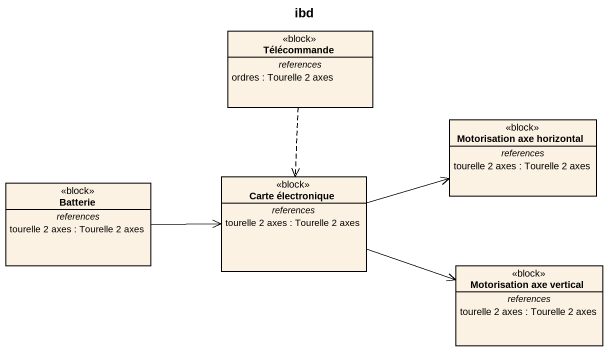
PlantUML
@startuml
title ibd
hide circle
hide empty members
class Télécommande <<block>> {
  -- references --
  ordres : Tourelle 2 axes
}
class "Motorisation axe horizontal" as Motorisation_axe_horizontal <<block>> {
  -- references --
  tourelle 2 axes : Tourelle 2 axes
}
class "Carte électronique" as Carte_électronique <<block>> {
  -- references --
  tourelle 2 axes : Tourelle 2 axes
}
class Batterie <<block>> {
  -- references --
  tourelle 2 axes : Tourelle 2 axes
}
class "Motorisation axe vertical" as Motorisation_axe_vertical <<block>> {
  -- references --
  tourelle 2 axes : Tourelle 2 axes
}
Télécommande ..> Carte_électronique
Carte_électronique -right-> Motorisation_axe_horizontal
Carte_électronique -right-> Motorisation_axe_vertical
Batterie -right-> Carte_électronique
@enduml
